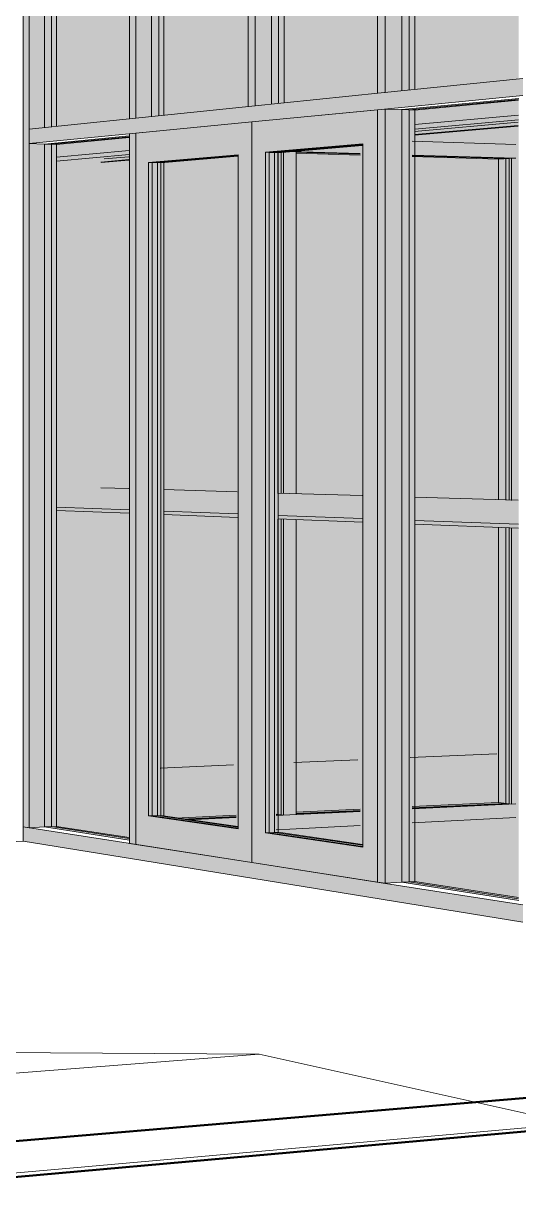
# Model space of a CAD drawing. Header units: inches. Extents: x 30764 to 30770, y -4780 to 4478.
# Drawn here: x 30766.9417 to 30767.0516, y 59.8271 to 60.0847 of the extents above; entities that cross this region are included whole.
import ezdxf

# ---------------------------------------------------------------- set-up
doc = ezdxf.new("R2010")
doc.units = ezdxf.units.IN
doc.header["$MEASUREMENT"] = 0
doc.linetypes.add('Hidden', pattern=[0.28125, 0.1875, -0.09375])
for name, color, linetype, lineweight in [('A-DOOR', 31, 'Continuous', 13), ('A-FLOR-OTLN', 90, 'Continuous', 9), ('A-GLAZ-CURT', 52, 'Continuous', 9), ('A-GLAZ-CWMG', 51, 'Continuous', 9), ('A-PROP-SBCK', 71, 'Hidden', 50), ('Conc', 7, 'Continuous', 9), ('I-WALL', 2, 'Continuous', 13), ('L-SITE-WALL', 31, 'Continuous', 13), ('M-HVAC-DUCT', 70, 'Continuous', 9), ('S-BEAM', 12, 'Continuous', 9), ('S-COLS', 52, 'Continuous', 9)]:
    doc.layers.add(name, color=color, linetype=linetype, lineweight=lineweight)

msp = doc.modelspace()

# ---------------------------------------------------------------- hatches: boundary and pattern name
at = {"layer": 'A-DOOR', "lineweight": 5}
h = msp.add_hatch(color=256, dxfattribs=at)
h.paths.add_polyline_path([(30767.02026, 59.89437), (30767.02026, 60.06556), (30766.99237, 60.06286), (30766.99237, 59.89873)], flags=0)
h.paths.add_polyline_path([(30767.01697, 59.90213), (30766.99542, 59.90527), (30766.99542, 60.05614), (30767.01697, 60.05799), (30767.01697, 59.93595)], flags=0)
h = msp.add_hatch(color=256, dxfattribs=at)
h.paths.add_polyline_path([(30766.99237, 59.89873), (30766.99237, 60.06286), (30766.96668, 60.06037), (30766.96668, 59.90274), (30766.9834, 59.90013)], flags=0)
h.paths.add_polyline_path([(30766.98934, 59.90615), (30766.9695, 59.90904), (30766.9695, 60.0539), (30766.98934, 60.05561), (30766.98934, 59.9359)], flags=0)
at = {"layer": 'A-DOOR', "lineweight": 5, "transparency": 33554496}
for points in [[(30767.01696, 59.9023), (30767.01696, 60.0579), (30766.99623, 60.05611), (30766.99623, 59.90531), (30767.01689, 59.90231)], [(30766.98933, 59.90631), (30766.98933, 60.05552), (30766.97028, 60.05388), (30766.97028, 59.90908), (30766.98339, 59.90717)]]:
    msp.add_hatch(color=256, dxfattribs=at).paths.add_polyline_path(points, flags=0)
at = {"layer": 'A-DOOR', "lineweight": 5}
for points in [[(30766.99542, 59.90527), (30766.99623, 59.90531), (30766.99623, 60.05611), (30766.99542, 60.05614), (30766.99542, 59.90541)], [(30766.99623, 59.90531), (30766.99824, 59.90541), (30766.99824, 60.05605), (30766.99623, 60.05611), (30766.99623, 59.90541)], [(30766.9695, 59.90904), (30766.97028, 59.90908), (30766.97028, 60.05388), (30766.9695, 60.0539), (30766.9695, 59.90917)], [(30766.97028, 59.90908), (30766.97224, 59.90917), (30766.97224, 60.05383), (30766.97028, 60.05388), (30766.97028, 59.90917)]]:
    msp.add_hatch(color=256, dxfattribs=at).paths.add_polyline_path(points, flags=0)
at = {"layer": 'A-GLAZ-CURT', "transparency": 33554458}
for points in [[(30767.02563, 60.06977), (30767.05154, 60.07242), (30767.05154, 60.1565), (30767.02563, 60.15077), (30767.02563, 60.07257)], [(30766.99674, 60.06681), (30767.02023, 60.06922), (30767.02023, 60.14957), (30766.99674, 60.14438), (30766.99674, 60.06755)], [(30766.9702, 60.06409), (30766.99158, 60.06628), (30766.99158, 60.14323), (30766.9702, 60.13851), (30766.9702, 60.06413)], [(30766.94646, 60.06166), (30766.96525, 60.06359), (30766.96525, 60.13741), (30766.94646, 60.13325), (30766.94646, 60.06369)], [(30767.05154, 59.89031), (30767.05154, 60.06808), (30767.02563, 60.06559), (30767.02563, 59.89433), (30767.02873, 59.89385)], [(30766.96525, 59.90369), (30766.96525, 60.05978), (30766.94646, 60.05797), (30766.94646, 59.9066), (30766.96064, 59.9044)]]:
    msp.add_hatch(color=256, dxfattribs=at).paths.add_polyline_path(points, flags=0)
at = {"layer": 'A-GLAZ-CURT', "lineweight": 5, "transparency": 33554458}
h = msp.add_hatch(color=256, dxfattribs=at)
h.paths.add_polyline_path([(30766.97765, 59.90824), (30766.98894, 59.90879), (30766.98894, 59.97519), (30766.97271, 59.97583), (30766.97271, 59.90898), (30766.97291, 59.90895)], flags=0)
h.paths.add_polyline_path([(30766.99781, 59.90922), (30766.99888, 59.90927), (30766.99888, 59.97479), (30766.99781, 59.97484), (30766.99781, 59.90927)], flags=0)
h.paths.add_polyline_path([(30766.99888, 59.98055), (30766.99888, 60.05625), (30766.99781, 60.05616), (30766.99781, 59.98059)], flags=0)
h.paths.add_polyline_path([(30766.98894, 59.98086), (30766.98894, 60.05538), (30766.97271, 60.05394), (30766.97271, 59.98135), (30766.98868, 59.98087)], flags=0)
h = msp.add_hatch(color=256, dxfattribs=at)
h.paths.add_polyline_path([(30767.00226, 59.90944), (30767.01641, 59.91013), (30767.01641, 59.9741), (30767.00226, 59.97466), (30767.00226, 59.91177)], flags=0)
h.paths.add_polyline_path([(30767.02795, 59.91069), (30767.04943, 59.91174), (30767.04943, 59.97279), (30767.02795, 59.97364), (30767.02795, 59.91175)], flags=0)
h.paths.add_polyline_path([(30767.04943, 59.97901), (30767.0494, 60.05478), (30767.02795, 60.05543), (30767.02795, 59.97967), (30767.04507, 59.97914)], flags=0)
h.paths.add_polyline_path([(30767.01641, 59.98002), (30767.01641, 60.05578), (30767.00226, 60.05621), (30767.00226, 59.98045), (30767.01123, 59.98018)], flags=0)
at = {"layer": 'A-GLAZ-CWMG', "lineweight": 5}
for points in [[(30767.02026, 60.06921), (30767.02192, 60.06938), (30767.02192, 60.15107), (30767.02026, 60.1507), (30767.02026, 60.07442)], [(30767.02192, 60.06938), (30767.02563, 60.06977), (30767.02563, 60.15077), (30767.02192, 60.15107), (30767.02192, 60.07231)], [(30767.02563, 60.06977), (30767.02851, 60.07007), (30767.02851, 60.15053), (30767.02563, 60.15077), (30767.02563, 60.07232)], [(30766.99161, 60.06627), (30766.99313, 60.06643), (30766.99313, 60.14466), (30766.99161, 60.14432), (30766.99161, 60.06755)], [(30766.99313, 60.06643), (30766.99674, 60.06681), (30766.99674, 60.14438), (30766.99313, 60.14466), (30766.99313, 60.06755)], [(30766.99674, 60.06681), (30766.99954, 60.06711), (30766.99954, 60.14416), (30766.99674, 60.14438), (30766.99674, 60.06755)], [(30766.96528, 60.06358), (30766.96668, 60.06372), (30766.96668, 60.13876), (30766.96528, 60.13845), (30766.96528, 60.06413)], [(30766.96668, 60.06372), (30766.9702, 60.06413), (30766.9702, 60.13851), (30766.96668, 60.13876), (30766.96668, 60.06413)], [(30766.9702, 60.06409), (30766.97293, 60.06438), (30766.97293, 60.13831), (30766.9702, 60.13851), (30766.9702, 60.06413)], [(30766.94174, 60.05956), (30766.94304, 60.05969), (30766.94304, 60.13349), (30766.94174, 60.1332), (30766.94174, 60.06071)], [(30766.94304, 60.0613), (30766.94646, 60.06166), (30766.94646, 60.13325), (30766.94304, 60.13349), (30766.94304, 60.0635)], [(30766.94646, 60.06166), (30766.94912, 60.06194), (30766.94912, 60.13307), (30766.94646, 60.13325), (30766.94646, 60.0635)], [(30767.02192, 59.89411), (30767.02192, 60.06572), (30767.02026, 60.06556), (30767.02026, 59.89437)], [(30767.02192, 59.89411), (30767.02563, 59.89433), (30767.02563, 60.06559), (30767.02192, 60.06572), (30767.02192, 59.89424)], [(30767.02563, 59.89433), (30767.02851, 59.89449), (30767.02851, 60.06549), (30767.02563, 60.06559), (30767.02563, 59.93596)], [(30766.94304, 60.05808), (30766.96598, 60.0603), (30766.96598, 60.06365), (30766.94304, 60.0613), (30766.94304, 60.0607)], [(30766.96668, 59.90274), (30766.96668, 60.06037), (30766.96528, 60.06023), (30766.96528, 59.90296)], [(30766.94304, 59.90643), (30766.94304, 60.05969), (30766.94174, 60.05956), (30766.94174, 59.90664)], [(30766.94304, 59.90643), (30766.94646, 59.90664), (30766.94646, 60.05797), (30766.94304, 60.05808), (30766.94304, 59.90664)], [(30766.94646, 59.9066), (30766.94912, 59.90673), (30766.94912, 60.05789), (30766.94646, 60.05797), (30766.94646, 59.90664)], [(30767.01641, 60.05584), (30767.01641, 60.0578), (30767.00083, 60.05642), (30767.00083, 60.05631), (30767.01543, 60.05587)], [(30767.05088, 60.0548), (30767.05088, 60.05784), (30767.02795, 60.05857), (30767.02795, 60.05549), (30767.05072, 60.0548)], [(30766.97293, 59.90906), (30766.97293, 60.05389), (30766.97222, 60.05383), (30766.97222, 59.90916)], [(30767.02795, 59.90751), (30767.05088, 59.90867), (30767.05088, 59.91172), (30767.02795, 59.9106)], [(30767.00083, 59.90614), (30767.01641, 59.90693), (30767.01641, 59.91003), (30767.00083, 59.90927)], [(30766.96598, 59.8995), (30766.96598, 59.90285), (30766.94174, 59.90664), (30766.94174, 59.90342), (30766.96067, 59.90036)]]:
    msp.add_hatch(color=256, dxfattribs=at).paths.add_polyline_path(points, flags=0)
at = {"layer": 'A-GLAZ-CWMG'}
for points in [[(30767.02109, 60.06564), (30767.05247, 60.06869), (30767.05247, 60.0725), (30767.02109, 60.06929), (30767.02109, 60.0675)], [(30766.99237, 60.06286), (30767.02109, 60.06564), (30767.02109, 60.06929), (30766.99237, 60.06635), (30766.99237, 60.06409)], [(30766.96598, 60.0603), (30766.99237, 60.06286), (30766.99237, 60.06635), (30766.96598, 60.06365), (30766.96598, 60.06067)], [(30766.99237, 59.89524), (30766.99237, 59.89873), (30766.96598, 59.90285), (30766.96598, 59.8995), (30766.9834, 59.89669)], [(30767.02109, 59.89059), (30767.02109, 59.89424), (30766.99237, 59.89873), (30766.99237, 59.89524)], [(30767.05247, 59.88552), (30767.05247, 59.88934), (30767.02109, 59.89424), (30767.02109, 59.89059), (30767.02876, 59.88935)]]:
    msp.add_hatch(color=256, dxfattribs=at).paths.add_polyline_path(points, flags=0)
at = {"layer": 'A-GLAZ-CWMG', "lineweight": 5}
h = msp.add_hatch(color=256, dxfattribs=at)
h.paths.add_polyline_path([(30766.99888, 59.90927), (30766.99888, 59.97479), (30766.9978, 59.97484), (30766.9978, 59.90942)], flags=0)
h.paths.add_polyline_path([(30766.99888, 59.98055), (30766.99888, 60.05625), (30766.9978, 60.05616), (30766.9978, 59.98059)], flags=0)
h = msp.add_hatch(color=256, dxfattribs=at)
h.paths.add_polyline_path([(30766.99939, 59.9092), (30766.99939, 59.97477), (30766.99888, 59.97479), (30766.99889, 59.90927)], flags=0)
h.paths.add_polyline_path([(30766.99939, 59.98054), (30766.99939, 60.0563), (30766.99888, 60.05625), (30766.99888, 59.98055)], flags=0)
h = msp.add_hatch(color=256, dxfattribs=at)
h.paths.add_polyline_path([(30766.99939, 59.9092), (30767.00226, 59.90934), (30767.00226, 59.97466), (30766.99939, 59.97477), (30766.99939, 59.93579)], flags=0)
h.paths.add_polyline_path([(30767.00226, 59.98045), (30767.00226, 60.05627), (30766.99989, 60.05634), (30766.99939, 60.05629), (30766.99939, 59.98054), (30766.99996, 59.98052)], flags=0)
h = msp.add_hatch(color=256, dxfattribs=at)
h.paths.add_polyline_path([(30767.04997, 59.91167), (30767.04997, 59.97277), (30767.04943, 59.97279), (30767.04944, 59.91174)], flags=0)
h.paths.add_polyline_path([(30767.04997, 59.97899), (30767.04997, 60.05482), (30767.04943, 60.05478), (30767.04943, 59.97901)], flags=0)
h = msp.add_hatch(color=256, dxfattribs=at)
h.paths.add_polyline_path([(30767.04997, 59.91167), (30767.05088, 59.91172), (30767.05088, 59.97274), (30767.04997, 59.97277), (30767.04997, 59.93576)], flags=0)
h.paths.add_polyline_path([(30767.05088, 59.97897), (30767.05088, 60.0548), (30767.04997, 60.05482), (30767.04997, 59.97899), (30767.05072, 59.97897)], flags=0)
h = msp.add_hatch(color=256, dxfattribs=at)
h.paths.add_polyline_path([(30767.04943, 59.91174), (30767.04943, 59.97279), (30767.04709, 59.97288), (30767.04709, 59.91203)], flags=0)
h.paths.add_polyline_path([(30767.04943, 59.97901), (30767.04943, 60.05478), (30767.04709, 60.0546), (30767.04709, 59.97908)], flags=0)
h = msp.add_hatch(color=256, dxfattribs=at)
h.paths.add_polyline_path([(30766.99781, 59.90599), (30767.00083, 59.90614), (30767.00083, 59.90927), (30766.99781, 59.90913)], flags=0)
h.paths.add_polyline_path([(30766.98895, 59.90656), (30766.98895, 59.90869), (30766.97816, 59.90817), (30766.98304, 59.90744)], flags=0)
at = {"layer": 'I-WALL', "lineweight": 5}
h = msp.add_hatch(color=256, dxfattribs=at)
h.paths.add_polyline_path([(30767.05088, 60.05787), (30767.05088, 60.06214), (30767.02796, 60.06007), (30767.02796, 60.05861), (30767.05072, 60.05788)], flags=0)
h.paths.add_polyline_path([(30766.97271, 60.06444), (30766.9912, 60.06639), (30766.9912, 60.06977), (30766.99048, 60.07125), (30766.98966, 60.07423), (30766.98938, 60.07732), (30766.98966, 60.08038), (30766.99048, 60.08329), (30766.9912, 60.08471), (30766.9912, 60.09708), (30766.97271, 60.0972), (30766.97271, 60.065)], flags=0)
h.paths.add_polyline_path([(30766.99914, 60.09166), (30767.001, 60.09218), (30767.01969, 60.09488), (30767.01969, 60.09689), (30766.99914, 60.09703), (30766.99914, 60.09187)], flags=0)
h.paths.add_polyline_path([(30767.02796, 60.09608), (30767.03293, 60.0968), (30767.02796, 60.09683)], flags=0)
h.paths.add_polyline_path([(30767.04943, 60.09918), (30767.05088, 60.09939), (30767.05088, 60.1289), (30767.02887, 60.12944), (30767.02796, 60.12926), (30767.02796, 60.09935), (30767.04508, 60.09921)], flags=0)
h.paths.add_polyline_path([(30767.01969, 60.09942), (30767.01969, 60.12766), (30766.99914, 60.12366), (30766.99914, 60.09959), (30767.01687, 60.09944)], flags=0)
h.paths.add_polyline_path([(30766.97271, 60.0994), (30766.97514, 60.09978), (30766.9912, 60.09965), (30766.9912, 60.12212), (30766.97271, 60.11853), (30766.97271, 60.09978)], flags=0)
at = {"layer": 'I-WALL'}
h = msp.add_hatch(color=256, dxfattribs=at)
h.paths.add_polyline_path([(30766.97207, 59.91964), (30766.98835, 59.92034), (30766.98835, 59.97513), (30766.97207, 59.97577), (30766.97207, 59.93564)], flags=0)
h.paths.add_polyline_path([(30767.0017, 59.9209), (30767.01589, 59.92151), (30767.01589, 59.97404), (30767.0017, 59.9746), (30767.0017, 59.9354)], flags=0)
h.paths.add_polyline_path([(30767.01589, 59.97997), (30767.01589, 60.05566), (30767.0017, 60.05609), (30767.0017, 59.9804), (30767.0107, 59.98013)], flags=0)
h.paths.add_polyline_path([(30766.98835, 59.98081), (30766.98835, 60.05551), (30766.97207, 60.05408), (30766.97207, 59.98131), (30766.98809, 59.98082)], flags=0)
msp.add_hatch(color=256, dxfattribs=at).paths.add_polyline_path([(30767.00027, 60.05645), (30767.00027, 60.05657), (30766.99933, 60.05648)], flags=0)
h = msp.add_hatch(color=256, dxfattribs=at)
h.paths.add_polyline_path([(30767.02747, 59.922), (30767.04667, 59.92282), (30767.04667, 59.97282), (30767.02747, 59.97358), (30767.02747, 59.93562)], flags=0)
h.paths.add_polyline_path([(30767.04667, 59.97903), (30767.04667, 60.05473), (30767.02747, 60.05531), (30767.02747, 59.97962), (30767.04464, 59.97909)], flags=0)
at = {"layer": 'L-SITE-WALL', "lineweight": 5}
h = msp.add_hatch(color=256, dxfattribs=at)
h.paths.add_polyline_path([(30766.95987, 59.90501), (30766.95987, 59.97634), (30766.94911, 59.97677), (30766.94911, 59.90673), (30766.94972, 59.90663)], flags=0)
h.paths.add_polyline_path([(30766.94911, 59.98165), (30766.95987, 59.98176), (30766.95987, 60.05393), (30766.95901, 60.05385), (30766.95891, 60.05398), (30766.95971, 60.05468), (30766.95971, 60.05516), (30766.94911, 60.05418), (30766.94911, 59.98193)], flags=0)
h.paths.add_polyline_path([(30766.94911, 60.06195), (30766.95987, 60.06308), (30766.95987, 60.13319), (30766.95064, 60.13342), (30766.94911, 60.13305), (30766.94911, 60.0635)], flags=0)
at = {"layer": 'M-HVAC-DUCT', "lineweight": 5}
h = msp.add_hatch(color=256, dxfattribs=at)
h.paths.add_polyline_path([(30766.98938, 60.07732), (30766.99121, 60.07754), (30766.9912, 60.08471), (30766.99048, 60.08329), (30766.98966, 60.08038), (30766.98953, 60.07895)], flags=0)
h.paths.add_polyline_path([(30766.99921, 60.0785), (30767.0199, 60.08097), (30767.01982, 60.09483), (30767.001, 60.09218), (30766.99914, 60.09166), (30766.99921, 60.08003)], flags=0)
h.paths.add_polyline_path([(30767.02821, 60.08197), (30767.05124, 60.08473), (30767.05117, 60.09923), (30767.02813, 60.09599), (30767.02821, 60.08327)], flags=0)
h.paths.add_polyline_path([(30767.10598, 60.09129), (30767.12355, 60.09339), (30767.1235, 60.10938), (30767.11883, 60.10872), (30767.11585, 60.10785), (30767.1131, 60.10631), (30767.11068, 60.10416), (30767.10869, 60.10146), (30767.1072, 60.09833), (30767.10629, 60.0949), (30767.10604, 60.09195)], flags=0)
h.paths.add_polyline_path([(30767.13297, 60.09452), (30767.16555, 60.09843), (30767.16552, 60.11527), (30767.13293, 60.1107), (30767.13297, 60.09496)], flags=0)
h.paths.add_polyline_path([(30767.17541, 60.09961), (30767.18628, 60.10091), (30767.1866, 60.1049), (30767.18761, 60.10878), (30767.18913, 60.11214), (30767.19123, 60.1151), (30767.19378, 60.11747), (30767.1967, 60.11915), (30767.19982, 60.12009), (30767.17538, 60.11666), (30767.17541, 60.0997)], flags=0)
h = msp.add_hatch(color=256, dxfattribs=at)
h.paths.add_polyline_path([(30766.99918, 60.06721), (30767.01987, 60.06934), (30767.0199, 60.08097), (30766.99921, 60.0785), (30766.99919, 60.06766)], flags=0)
h.paths.add_polyline_path([(30766.9912, 60.06977), (30766.99121, 60.07754), (30766.98938, 60.07732), (30766.98966, 60.07423), (30766.99048, 60.07125), (30766.99111, 60.06996)], flags=0)
h.paths.add_polyline_path([(30767.02819, 60.07019), (30767.05122, 60.07255), (30767.05124, 60.08473), (30767.02821, 60.08197), (30767.02819, 60.0707)], flags=0)
h.paths.add_polyline_path([(30767.11022, 60.07861), (30767.12353, 60.07997), (30767.12355, 60.09339), (30767.10598, 60.09129), (30767.10629, 60.08765), (30767.1072, 60.08411), (30767.10869, 60.08083), (30767.10939, 60.07981)], flags=0)
h.paths.add_polyline_path([(30767.13296, 60.08094), (30767.16554, 60.08428), (30767.16555, 60.09843), (30767.13297, 60.09452), (30767.13296, 60.0834)], flags=0)
h.paths.add_polyline_path([(30767.1754, 60.08529), (30767.19074, 60.08687), (30767.18913, 60.08934), (30767.18757, 60.09297), (30767.1866, 60.09688), (30767.18628, 60.10091), (30767.17541, 60.09961), (30767.1754, 60.08532)], flags=0)
at = {"layer": 'S-BEAM', "lineweight": 5}
h = msp.add_hatch(color=256, dxfattribs=at)
h.paths.add_polyline_path([(30766.95971, 60.05468), (30766.96511, 60.05516), (30766.96511, 60.05564), (30766.95971, 60.05516)], flags=0)
h.paths.add_polyline_path([(30767.02842, 60.06078), (30767.05143, 60.06283), (30767.05143, 60.06337), (30767.02842, 60.06131)], flags=0)
h.paths.add_polyline_path([(30767.07245, 60.06469), (30767.0858, 60.06588), (30767.0858, 60.06645), (30767.07245, 60.06526)], flags=0)
h.paths.add_polyline_path([(30767.09481, 60.06668), (30767.12367, 60.06924), (30767.12367, 60.06985), (30767.09481, 60.06726)], flags=0)
h.paths.add_polyline_path([(30767.13309, 60.07008), (30767.16562, 60.07297), (30767.16562, 60.0736), (30767.13309, 60.07069)], flags=0)
h.paths.add_polyline_path([(30767.17547, 60.07384), (30767.21235, 60.07712), (30767.21235, 60.07779), (30767.17547, 60.07449), (30767.17547, 60.07417)], flags=0)
h.paths.add_polyline_path([(30767.22267, 60.07803), (30767.22921, 60.07862), (30767.22921, 60.08393), (30767.22267, 60.08331), (30767.22267, 60.07883)], flags=0)
h = msp.add_hatch(color=256, dxfattribs=at)
h.paths.add_polyline_path([(30766.65044, 60.02788), (30766.65192, 60.02801), (30766.65192, 60.02945), (30766.65044, 60.02931)], flags=0)
h.paths.add_polyline_path([(30766.85101, 60.04613), (30766.85974, 60.04694), (30766.85974, 60.04934), (30766.85101, 60.0485), (30766.85101, 60.04695)], flags=0)
h.paths.add_polyline_path([(30766.94912, 60.05505), (30766.96522, 60.05652), (30766.96522, 60.05943), (30766.94912, 60.05789)], flags=0)
h.paths.add_polyline_path([(30767.02851, 60.06228), (30767.05152, 60.06437), (30767.05152, 60.06769), (30767.02851, 60.06549), (30767.02851, 60.06404)], flags=0)
h.paths.add_polyline_path([(30767.06129, 60.06526), (30767.08587, 60.0675), (30767.08587, 60.07098), (30767.06129, 60.0686), (30767.06129, 60.06744)], flags=0)
h.paths.add_polyline_path([(30767.09488, 60.06832), (30767.12373, 60.07094), (30767.12373, 60.0746), (30767.09488, 60.07184), (30767.09488, 60.07083)], flags=0)
h.paths.add_polyline_path([(30767.13314, 60.0718), (30767.16566, 60.07476), (30767.16566, 60.07861), (30767.13314, 60.0755), (30767.13314, 60.07421)], flags=0)
h.paths.add_polyline_path([(30767.1755, 60.07565), (30767.21236, 60.07901), (30767.21236, 60.08308), (30767.1755, 60.07955), (30767.1755, 60.07943)], flags=0)
h = msp.add_hatch(color=256, dxfattribs=at)
h.paths.add_polyline_path([(30766.65073, 60.02746), (30766.65191, 60.02756), (30766.65192, 60.02801), (30766.65044, 60.02788), (30766.65044, 60.02769)], flags=0)
h.paths.add_polyline_path([(30766.85103, 60.04539), (30766.85973, 60.04617), (30766.85974, 60.04692), (30766.85101, 60.04613), (30766.851, 60.04542)], flags=0)
h.paths.add_polyline_path([(30766.94911, 60.05418), (30766.96522, 60.05562), (30766.96522, 60.05652), (30766.94912, 60.05505)], flags=0)
h.paths.add_polyline_path([(30767.0285, 60.06129), (30767.05151, 60.06335), (30767.05152, 60.06437), (30767.02851, 60.06228)], flags=0)
h.paths.add_polyline_path([(30767.06226, 60.06431), (30767.08586, 60.06642), (30767.08587, 60.0675), (30767.06129, 60.06526)], flags=0)
h.paths.add_polyline_path([(30767.09487, 60.06723), (30767.12372, 60.06981), (30767.12373, 60.07094), (30767.09488, 60.06832), (30767.09487, 60.06738)], flags=0)
h.paths.add_polyline_path([(30767.13313, 60.07065), (30767.16566, 60.07357), (30767.16566, 60.07476), (30767.13314, 60.0718)], flags=0)
h.paths.add_polyline_path([(30767.1755, 60.07445), (30767.21235, 60.07775), (30767.21236, 60.07901), (30767.1755, 60.07565)], flags=0)
h = msp.add_hatch(color=256, dxfattribs=at)
h.paths.add_polyline_path([(30766.95891, 60.05398), (30766.96512, 60.05453), (30766.96511, 60.05516), (30766.95971, 60.05468)], flags=0)
h.paths.add_polyline_path([(30767.02842, 60.06009), (30767.05144, 60.06211), (30767.05143, 60.06283), (30767.02842, 60.06078), (30767.02842, 60.0606)], flags=0)
h.paths.add_polyline_path([(30767.07156, 60.06388), (30767.0858, 60.06513), (30767.0858, 60.06588), (30767.07245, 60.06469), (30767.07169, 60.06399)], flags=0)
h.paths.add_polyline_path([(30767.09482, 60.06592), (30767.12368, 60.06845), (30767.12367, 60.06924), (30767.09481, 60.06668)], flags=0)
h.paths.add_polyline_path([(30767.13309, 60.06928), (30767.16563, 60.07214), (30767.16562, 60.07297), (30767.13309, 60.07008)], flags=0)
h.paths.add_polyline_path([(30767.17547, 60.073), (30767.21235, 60.07624), (30767.21235, 60.07712), (30767.17547, 60.07384)], flags=0)
h.paths.add_polyline_path([(30767.22267, 60.07715), (30767.22921, 60.07772), (30767.22921, 60.07862), (30767.22267, 60.07803)], flags=0)
h = msp.add_hatch(color=256, dxfattribs=at)
h.paths.add_polyline_path([(30766.95901, 60.05385), (30766.96512, 60.05438), (30766.96512, 60.05453), (30766.95891, 60.05398)], flags=0)
h.paths.add_polyline_path([(30767.02842, 60.05993), (30767.05144, 60.06194), (30767.05144, 60.06211), (30767.02842, 60.06009)], flags=0)
h.paths.add_polyline_path([(30767.07167, 60.06371), (30767.0858, 60.06495), (30767.0858, 60.06513), (30767.07156, 60.06388)], flags=0)
h.paths.add_polyline_path([(30767.09482, 60.06574), (30767.12368, 60.06827), (30767.12368, 60.06845), (30767.09482, 60.06592)], flags=0)
h.paths.add_polyline_path([(30767.13309, 60.06909), (30767.16563, 60.07194), (30767.16563, 60.07214), (30767.13309, 60.06928)], flags=0)
h.paths.add_polyline_path([(30767.17547, 60.0728), (30767.21235, 60.07603), (30767.21235, 60.07624), (30767.17547, 60.073)], flags=0)
h.paths.add_polyline_path([(30767.22267, 60.07694), (30767.22921, 60.07751), (30767.22921, 60.07772), (30767.22267, 60.07715)], flags=0)
h = msp.add_hatch(color=256, dxfattribs=at)
h.paths.add_polyline_path([(30767.21236, 59.97317), (30767.21235, 59.97361), (30767.1755, 59.97473), (30767.1755, 59.9743), (30767.20909, 59.97327)], flags=0)
h.paths.add_polyline_path([(30767.16566, 59.97461), (30767.16566, 59.97503), (30767.13313, 59.97602), (30767.13314, 59.97561), (30767.16416, 59.97466)], flags=0)
h.paths.add_polyline_path([(30767.12373, 59.9759), (30767.12373, 59.97631), (30767.09488, 59.97718), (30767.09488, 59.9768), (30767.11912, 59.97605)], flags=0)
h.paths.add_polyline_path([(30767.08587, 59.97707), (30767.08587, 59.97746), (30767.06161, 59.9782), (30767.06145, 59.97815), (30767.06133, 59.97801), (30767.06129, 59.97783), (30767.08527, 59.97709)], flags=0)
h.paths.add_polyline_path([(30767.05152, 59.97814), (30767.05152, 59.9785), (30767.02851, 59.9792), (30767.02851, 59.97885), (30767.05136, 59.97814)], flags=0)
h.paths.add_polyline_path([(30766.96522, 59.9808), (30766.96522, 59.98112), (30766.94912, 59.98161), (30766.94912, 59.9813), (30766.96138, 59.98092)], flags=0)
h.paths.add_polyline_path([(30766.85974, 59.98406), (30766.85974, 59.98433), (30766.85101, 59.98456), (30766.85101, 59.98433), (30766.85799, 59.98412)], flags=0)
h.paths.add_polyline_path([(30766.65192, 59.99049), (30766.65192, 59.99065), (30766.65044, 59.99067), (30766.65044, 59.99053), (30766.65055, 59.99053)], flags=0)
h = msp.add_hatch(color=256, dxfattribs=at)
h.paths.add_polyline_path([(30767.21236, 59.9677), (30767.21236, 59.97317), (30767.1755, 59.9743), (30767.1755, 59.96908), (30767.20909, 59.96783)], flags=0)
h.paths.add_polyline_path([(30767.16566, 59.96944), (30767.16566, 59.97461), (30767.13314, 59.97561), (30767.13314, 59.97065), (30767.16416, 59.9695)], flags=0)
h.paths.add_polyline_path([(30767.12373, 59.971), (30767.12373, 59.9759), (30767.09488, 59.9768), (30767.09488, 59.97207), (30767.11912, 59.97117)], flags=0)
h.paths.add_polyline_path([(30767.08587, 59.97241), (30767.08587, 59.97707), (30767.06129, 59.97783), (30767.06129, 59.97332), (30767.08527, 59.97243)], flags=0)
h.paths.add_polyline_path([(30767.05152, 59.97369), (30767.05152, 59.97814), (30767.02851, 59.97885), (30767.02851, 59.97454), (30767.05136, 59.97369)], flags=0)
h.paths.add_polyline_path([(30766.96522, 59.9769), (30766.96522, 59.9808), (30766.94912, 59.9813), (30766.94912, 59.9775), (30766.96061, 59.97707)], flags=0)
h.paths.add_polyline_path([(30766.85974, 59.98082), (30766.85974, 59.98406), (30766.85101, 59.98433), (30766.85101, 59.98115), (30766.85844, 59.98087)], flags=0)
h.paths.add_polyline_path([(30766.65192, 59.98855), (30766.65192, 59.99049), (30766.65044, 59.99053), (30766.65044, 59.98861)], flags=0)
h = msp.add_hatch(color=256, dxfattribs=at)
h.paths.add_polyline_path([(30767.21235, 59.96666), (30767.21236, 59.9677), (30767.1755, 59.96908), (30767.1755, 59.96807), (30767.20909, 59.96678)], flags=0)
h.paths.add_polyline_path([(30767.16566, 59.96845), (30767.16566, 59.96944), (30767.13314, 59.97065), (30767.13313, 59.9697), (30767.16416, 59.96851)], flags=0)
h.paths.add_polyline_path([(30767.12372, 59.97006), (30767.12373, 59.971), (30767.09488, 59.97207), (30767.09487, 59.97117), (30767.11912, 59.97024)], flags=0)
h.paths.add_polyline_path([(30767.08586, 59.97151), (30767.08587, 59.97241), (30767.06129, 59.97332), (30767.06226, 59.97242), (30767.08526, 59.97154)], flags=0)
h.paths.add_polyline_path([(30767.05151, 59.97283), (30767.05152, 59.97369), (30767.02851, 59.97454), (30767.0285, 59.97372), (30767.05135, 59.97284)], flags=0)
h.paths.add_polyline_path([(30766.96522, 59.97615), (30766.96522, 59.9769), (30766.94912, 59.9775), (30766.94911, 59.97677), (30766.9606, 59.97632)], flags=0)
h.paths.add_polyline_path([(30766.85973, 59.9802), (30766.85974, 59.98082), (30766.85101, 59.98115), (30766.85103, 59.98053), (30766.85798, 59.98027)], flags=0)
h.paths.add_polyline_path([(30766.65191, 59.98818), (30766.65192, 59.98855), (30766.65044, 59.98861), (30766.65044, 59.98845), (30766.65073, 59.98822), (30766.65106, 59.98821)], flags=0)
h = msp.add_hatch(color=256, dxfattribs=at)
h.paths.add_polyline_path([(30767.01691, 59.97921), (30767.01691, 59.97955), (30766.9982, 59.98012), (30766.99821, 59.97978), (30767.01171, 59.97937)], flags=0)
h.paths.add_polyline_path([(30766.98928, 59.98006), (30766.98928, 59.98039), (30766.97292, 59.98089), (30766.97292, 59.98057), (30766.98902, 59.98007)], flags=0)
h = msp.add_hatch(color=256, dxfattribs=at)
h.paths.add_polyline_path([(30767.01691, 59.97497), (30767.01691, 59.97921), (30766.99821, 59.97978), (30766.99821, 59.97567), (30767.00604, 59.97538)], flags=0)
h.paths.add_polyline_path([(30766.98928, 59.976), (30766.98928, 59.98006), (30766.97292, 59.98057), (30766.97292, 59.97661), (30766.98334, 59.97622)], flags=0)
h = msp.add_hatch(color=256, dxfattribs=at)
h.paths.add_polyline_path([(30767.01691, 59.97416), (30767.01691, 59.97497), (30766.99821, 59.97567), (30766.9982, 59.97488), (30767.00603, 59.97458)], flags=0)
h.paths.add_polyline_path([(30766.98927, 59.97522), (30766.98928, 59.976), (30766.97292, 59.97661), (30766.97292, 59.97585), (30766.98333, 59.97545)], flags=0)
at = {"layer": 'S-COLS', "lineweight": 5}
h = msp.add_hatch(color=256, dxfattribs=at)
h.paths.add_polyline_path([(30766.96163, 59.90474), (30766.96163, 59.97627), (30766.95987, 59.97634), (30766.95987, 59.90501), (30766.9605, 59.90492)], flags=0)
h.paths.add_polyline_path([(30766.96163, 59.98169), (30766.96163, 60.05408), (30766.95987, 60.05393), (30766.95987, 59.98175), (30766.9605, 59.98173)], flags=0)
h.paths.add_polyline_path([(30766.95987, 60.06308), (30766.96163, 60.06326), (30766.96163, 60.13357), (30766.95987, 60.13319), (30766.95987, 60.06351)], flags=0)
h = msp.add_hatch(color=256, dxfattribs=at)
h.paths.add_polyline_path([(30766.96263, 59.90458), (30766.96263, 59.97623), (30766.96163, 59.97627), (30766.96163, 59.90474), (30766.96263, 59.90458)], flags=0)
h.paths.add_polyline_path([(30766.96263, 59.98166), (30766.96263, 60.05417), (30766.96163, 60.05408), (30766.96163, 59.98169), (30766.9625, 59.98167)], flags=0)
h.paths.add_polyline_path([(30766.96163, 60.06326), (30766.96263, 60.06337), (30766.96263, 60.13362), (30766.96188, 60.1336), (30766.96163, 60.13357), (30766.96163, 60.06351)], flags=0)
h = msp.add_hatch(color=256, dxfattribs=at)
h.paths.add_polyline_path([(30766.96505, 59.9042), (30766.96508, 59.9042), (30766.96508, 59.97613), (30766.96263, 59.97623), (30766.96263, 59.90458)], flags=0)
h.paths.add_polyline_path([(30766.96508, 59.98159), (30766.96508, 60.05439), (30766.96263, 60.05417), (30766.96263, 59.98166)], flags=0)
h.paths.add_polyline_path([(30766.96263, 60.06337), (30766.96508, 60.06363), (30766.96508, 60.11815), (30766.96343, 60.11825), (30766.96343, 60.11869), (30766.96508, 60.11901), (30766.96508, 60.13355), (30766.96263, 60.13362), (30766.96263, 60.06351)], flags=0)

# ---------------------------------------------------------------- linework, layer by layer
at = {"layer": 'A-DOOR'}
for p, q in [((30767.02026, 60.06556), (30766.99237, 60.06286)), ((30767.02026, 60.06556), (30767.02026, 59.89437)), ((30766.99237, 60.06286), (30766.96668, 60.06037)), ((30766.99237, 60.06286), (30766.99237, 59.89873)), ((30766.99237, 59.89873), (30766.99237, 60.06286)), ((30766.96668, 59.90274), (30766.96668, 60.06037)), ((30766.99542, 60.05614), (30767.01697, 60.05799)), ((30767.01696, 60.0579), (30766.99623, 60.05611)), ((30766.99743, 60.05608), (30767.01696, 60.05775)), ((30767.01695, 60.05766), (30766.99824, 60.05605)), ((30767.01697, 59.90213), (30767.01697, 60.05799)), ((30766.9695, 60.0539), (30766.98934, 60.05561)), ((30766.98934, 60.05552), (30766.97028, 60.05388)), ((30766.97146, 60.05385), (30766.98933, 60.05538)), ((30766.98932, 60.05529), (30766.97224, 60.05383)), ((30766.98934, 59.90615), (30766.98934, 60.05561)), ((30766.99623, 60.05611), (30766.99542, 60.05614)), ((30766.99542, 60.05614), (30766.99542, 59.90527)), ((30766.99824, 60.05605), (30766.99623, 60.05611)), ((30766.99623, 59.90531), (30766.99623, 60.05611)), ((30766.99623, 60.05611), (30766.99743, 60.05608)), ((30766.99743, 59.90537), (30766.99743, 60.05608)), ((30766.99824, 60.05605), (30766.99824, 59.90541)), ((30766.9695, 60.0539), (30766.9695, 59.90904)), ((30766.97028, 60.05388), (30766.9695, 60.0539)), ((30766.97224, 60.05383), (30766.97028, 60.05388)), ((30766.97028, 60.05388), (30766.97146, 60.05385)), ((30766.97028, 59.90908), (30766.97028, 60.05388)), ((30766.97146, 59.90913), (30766.97146, 60.05385)), ((30766.97224, 60.05383), (30766.97224, 59.90917)), ((30766.97028, 59.90908), (30766.9695, 59.90904)), ((30766.9695, 59.90904), (30766.98934, 59.90615)), ((30766.97224, 59.90917), (30766.97028, 59.90908)), ((30766.97146, 59.90913), (30766.97028, 59.90908)), ((30766.98933, 59.90631), (30766.97028, 59.90908)), ((30766.98932, 59.90655), (30766.97146, 59.90913)), ((30766.97224, 59.90917), (30766.98932, 59.9067)), ((30766.99824, 59.90541), (30766.99623, 59.90531)), ((30766.99623, 59.90531), (30766.99743, 59.90537)), ((30767.01695, 59.90254), (30766.99743, 59.90537)), ((30766.99824, 59.90541), (30767.01695, 59.90271)), ((30766.99623, 59.90531), (30766.99542, 59.90527)), ((30766.99542, 59.90527), (30767.01697, 59.90213)), ((30767.01696, 59.9023), (30766.99623, 59.90531)), ((30766.99237, 59.89873), (30766.96668, 59.90274)), ((30767.02026, 59.89437), (30766.99237, 59.89873))]:
    msp.add_line(p, q, dxfattribs=at)
at = {"layer": 'A-FLOR-OTLN'}
for p, q in [((30766.994, 59.85621), (30766.77494, 59.85783)), ((30766.994, 59.85621), (30766.82041, 59.84282)), ((30767.06344, 59.84084), (30766.994, 59.85621))]:
    msp.add_line(p, q, dxfattribs=at)
at = {"layer": 'A-GLAZ-CURT'}
for p, q in [((30767.02563, 60.15077), (30767.02563, 60.06977)), ((30767.02728, 60.06994), (30767.02728, 60.15063)), ((30766.99674, 60.14438), (30766.99674, 60.06681)), ((30766.99834, 60.06698), (30766.99834, 60.14425)), ((30766.9702, 60.13851), (30766.9702, 60.06413)), ((30766.97176, 60.06426), (30766.97176, 60.13839)), ((30766.94646, 60.13325), (30766.94646, 60.06166)), ((30766.94798, 60.06182), (30766.94798, 60.13315)), ((30767.05154, 60.06808), (30767.02563, 60.06559)), ((30767.02728, 60.06553), (30767.05153, 60.06786)), ((30767.02563, 60.06559), (30767.02563, 59.89433)), ((30767.02728, 60.06553), (30767.02563, 60.06559)), ((30767.02728, 59.89442), (30767.02728, 60.06553)), ((30766.96525, 60.05978), (30766.94646, 60.05797)), ((30766.94646, 60.05797), (30766.94646, 59.9066)), ((30766.94798, 60.05793), (30766.94646, 60.05797)), ((30766.94798, 60.05793), (30766.96524, 60.05958)), ((30766.94798, 59.90668), (30766.94798, 60.05793)), ((30766.99819, 60.05619), (30766.99819, 59.98057)), ((30766.99888, 59.98055), (30766.99888, 60.05625)), ((30767.00225, 60.05613), (30767.0164, 60.0557)), ((30767.01641, 60.05578), (30767.00226, 60.05621)), ((30767.04943, 60.05478), (30767.02795, 60.05543)), ((30767.02795, 60.05535), (30767.04871, 60.05473)), ((30767.04943, 60.05478), (30767.04871, 60.05473)), ((30767.04871, 60.05473), (30767.04871, 59.97903)), ((30767.04943, 59.97901), (30767.04943, 60.05478)), ((30766.99819, 59.97482), (30766.99819, 59.90937)), ((30766.99888, 59.90927), (30766.99888, 59.97479)), ((30767.04871, 59.97282), (30767.04871, 59.91183)), ((30767.04943, 59.91174), (30767.04943, 59.97279)), ((30767.04871, 59.91183), (30767.02795, 59.91082)), ((30767.02795, 59.91069), (30767.04943, 59.91174)), ((30767.04871, 59.91183), (30767.04943, 59.91174)), ((30766.98894, 59.90892), (30766.97698, 59.90834)), ((30766.97765, 59.90824), (30766.98894, 59.90879)), ((30766.99819, 59.90937), (30766.9978, 59.90935)), ((30766.99781, 59.90922), (30766.99888, 59.90927)), ((30766.99819, 59.90937), (30766.99888, 59.90927)), ((30767.0164, 59.91026), (30767.00225, 59.90957)), ((30767.00226, 59.90944), (30767.01641, 59.91013)), ((30766.94646, 59.9066), (30766.94798, 59.90668)), ((30766.94646, 59.9066), (30766.96525, 59.90369)), ((30766.96524, 59.90401), (30766.94798, 59.90668)), ((30767.02563, 59.89433), (30767.02728, 59.89442)), ((30767.02563, 59.89433), (30767.05154, 59.89031)), ((30767.05153, 59.89067), (30767.02728, 59.89442))]:
    msp.add_line(p, q, dxfattribs=at)
at = {"layer": 'A-GLAZ-CWMG'}
for p, q in [((30767.02026, 60.1507), (30767.02026, 60.06921)), ((30767.02192, 60.06938), (30767.02192, 60.15107)), ((30767.02851, 60.15053), (30767.02851, 60.07007)), ((30766.99161, 60.14432), (30766.99161, 60.06627)), ((30766.99313, 60.06643), (30766.99313, 60.14466)), ((30766.99954, 60.14416), (30766.99954, 60.06711)), ((30766.96528, 60.13845), (30766.96528, 60.06358)), ((30766.96668, 60.06372), (30766.96668, 60.13876)), ((30766.97293, 60.13831), (30766.97293, 60.06438)), ((30766.94174, 60.1332), (30766.94174, 60.05956)), ((30766.94304, 60.05969), (30766.94304, 60.13349)), ((30766.94912, 60.06194), (30766.94912, 60.13307)), ((30767.05247, 60.0725), (30767.02109, 60.06929)), ((30767.02109, 60.06929), (30766.99237, 60.06635)), ((30767.02192, 60.06938), (30767.02026, 60.06921)), ((30767.02109, 60.06564), (30767.05247, 60.06869)), ((30767.02851, 60.06549), (30767.05152, 60.06769)), ((30766.99237, 60.06635), (30766.96598, 60.06365)), ((30766.99313, 60.06643), (30766.99161, 60.06627)), ((30766.99237, 60.06286), (30767.02109, 60.06564)), ((30767.02026, 60.06556), (30767.02192, 60.06572)), ((30767.02026, 60.06556), (30767.02026, 59.89437)), ((30767.02192, 60.06572), (30767.02563, 60.06559)), ((30767.02192, 59.89411), (30767.02192, 60.06572)), ((30767.02563, 60.06559), (30767.02851, 60.06549)), ((30767.02851, 60.06549), (30767.02851, 59.89449)), ((30766.96598, 60.06365), (30766.94304, 60.0613)), ((30766.96668, 60.06372), (30766.96528, 60.06358)), ((30766.96598, 60.0603), (30766.99237, 60.06286)), ((30766.94304, 60.05808), (30766.94304, 60.0613)), ((30766.94304, 60.05808), (30766.96598, 60.0603)), ((30766.96528, 60.06023), (30766.96668, 60.06037)), ((30766.96528, 60.06023), (30766.96528, 59.90296)), ((30766.96668, 59.90274), (30766.96668, 60.06037)), ((30766.94174, 60.05956), (30766.94174, 59.90664)), ((30766.94304, 59.90643), (30766.94304, 60.05969)), ((30766.94646, 60.05797), (30766.94304, 60.05808)), ((30766.94912, 60.05789), (30766.94646, 60.05797)), ((30766.94912, 60.05789), (30766.96523, 60.05943)), ((30766.94912, 59.90673), (30766.94912, 60.05789)), ((30767.05088, 60.05784), (30767.02795, 60.05857)), ((30766.99939, 60.0563), (30766.99939, 59.98054)), ((30766.99989, 60.05634), (30767.00226, 60.05627)), ((30767.01641, 60.05584), (30767.00083, 60.05631)), ((30767.01639, 60.05553), (30767.00224, 60.05595)), ((30767.00226, 60.05627), (30767.00226, 59.98045)), ((30767.04709, 60.0546), (30767.02794, 60.05518)), ((30767.05088, 60.0548), (30767.02795, 60.05549)), ((30767.04943, 60.05478), (30767.04997, 60.05482)), ((30767.04997, 60.05482), (30767.05088, 60.0548)), ((30767.04997, 60.05482), (30767.04997, 59.97899)), ((30766.97293, 60.05389), (30766.97293, 59.90906)), ((30767.04709, 60.0546), (30767.04943, 60.05478)), ((30767.04709, 59.97908), (30767.04709, 60.0546)), ((30766.99939, 59.97477), (30766.99939, 59.9092)), ((30767.00226, 59.97466), (30767.00226, 59.90934)), ((30767.04709, 59.91203), (30767.04709, 59.97288)), ((30767.04997, 59.97277), (30767.04997, 59.91167)), ((30767.00224, 59.90985), (30767.01639, 59.91054)), ((30767.02794, 59.9111), (30767.04709, 59.91203)), ((30767.02795, 59.9106), (30767.05088, 59.91172)), ((30767.04943, 59.91174), (30767.04709, 59.91203)), ((30767.04997, 59.91167), (30767.04943, 59.91174)), ((30767.05088, 59.91172), (30767.04997, 59.91167)), ((30766.97547, 59.90855), (30766.98892, 59.90921)), ((30766.97816, 59.90817), (30766.98895, 59.90869)), ((30766.99888, 59.90927), (30766.9978, 59.90942)), ((30766.99781, 59.90913), (30767.00083, 59.90927)), ((30766.99939, 59.9092), (30766.99888, 59.90927)), ((30767.00226, 59.90934), (30766.99939, 59.9092)), ((30767.00083, 59.90927), (30767.01641, 59.91003)), ((30767.02795, 59.90751), (30767.05088, 59.90867)), ((30766.94174, 59.90342), (30766.94174, 59.90664)), ((30766.96598, 59.90285), (30766.94174, 59.90664)), ((30766.94304, 59.90643), (30766.94174, 59.90664)), ((30766.94646, 59.9066), (30766.94304, 59.90643)), ((30766.94912, 59.90673), (30766.94646, 59.9066)), ((30766.96523, 59.90425), (30766.94912, 59.90673)), ((30766.99781, 59.90599), (30767.00083, 59.90614)), ((30767.00083, 59.90614), (30767.01641, 59.90693)), ((30766.94174, 59.90342), (30766.96598, 59.8995)), ((30766.96668, 59.90274), (30766.96528, 59.90296)), ((30766.99237, 59.89873), (30766.96598, 59.90285)), ((30766.96598, 59.8995), (30766.99237, 59.89524)), ((30767.02109, 59.89424), (30766.99237, 59.89873)), ((30766.99237, 59.89524), (30767.02109, 59.89059)), ((30767.02192, 59.89411), (30767.02026, 59.89437)), ((30767.05247, 59.88934), (30767.02109, 59.89424)), ((30767.02563, 59.89433), (30767.02192, 59.89411)), ((30767.02851, 59.89449), (30767.02563, 59.89433)), ((30767.05152, 59.89095), (30767.02851, 59.89449)), ((30767.02109, 59.89059), (30767.05247, 59.88552))]:
    msp.add_line(p, q, dxfattribs=at)
at = {"layer": 'A-PROP-SBCK', "linetype": 'Continuous'}
for p, q in [((30767.97919, 59.92164), (30766.91795, 59.82707)), ((30767.21071, 59.85995), (30766.82386, 59.82707))]:
    msp.add_line(p, q, dxfattribs=at)
at = {"layer": 'Conc'}
for p, q in [((30766.78944, 59.89574), (30766.94174, 59.90342)), ((30767.23488, 59.85604), (30766.9081, 59.82707))]:
    msp.add_line(p, q, dxfattribs=at)
at = {"layer": 'I-WALL'}
for p, q in [((30767.02796, 60.05861), (30767.05088, 60.05787)), ((30767.0017, 59.9209), (30767.01589, 59.92151)), ((30767.02747, 59.922), (30767.04667, 59.92282)), ((30766.97207, 59.91964), (30766.98835, 59.92034))]:
    msp.add_line(p, q, dxfattribs=at)
at = {"layer": 'S-BEAM'}
for p, q in [((30767.02842, 60.06078), (30767.05143, 60.06283)), ((30767.0285, 60.06129), (30767.05151, 60.06335)), ((30767.02851, 60.06228), (30767.05152, 60.06437)), ((30767.02842, 60.06009), (30767.05144, 60.06211)), ((30767.02842, 60.05993), (30767.05144, 60.06194)), ((30766.94911, 60.05418), (30766.96522, 60.05562)), ((30766.94912, 60.05505), (30766.96522, 60.05652)), ((30766.95971, 60.05468), (30766.96511, 60.05516)), ((30766.95891, 60.05398), (30766.96512, 60.05453)), ((30766.95901, 60.05385), (30766.96512, 60.05438)), ((30766.95895, 59.98177), (30766.96512, 59.98159)), ((30766.97282, 59.98136), (30766.98918, 59.98088)), ((30766.99811, 59.98061), (30767.01682, 59.98006)), ((30766.94912, 59.9775), (30766.96522, 59.9769)), ((30767.02842, 59.97971), (30767.05144, 59.97903)), ((30766.94911, 59.97677), (30766.96522, 59.97615)), ((30766.97292, 59.97661), (30766.98928, 59.976)), ((30766.97292, 59.97585), (30766.98927, 59.97522)), ((30766.99821, 59.97567), (30767.01691, 59.97497)), ((30766.9982, 59.97488), (30767.01691, 59.97416)), ((30767.0285, 59.97372), (30767.05151, 59.97283)), ((30767.02851, 59.97454), (30767.05152, 59.97369))]:
    msp.add_line(p, q, dxfattribs=at)

doc.saveas('drawing.dxf')
